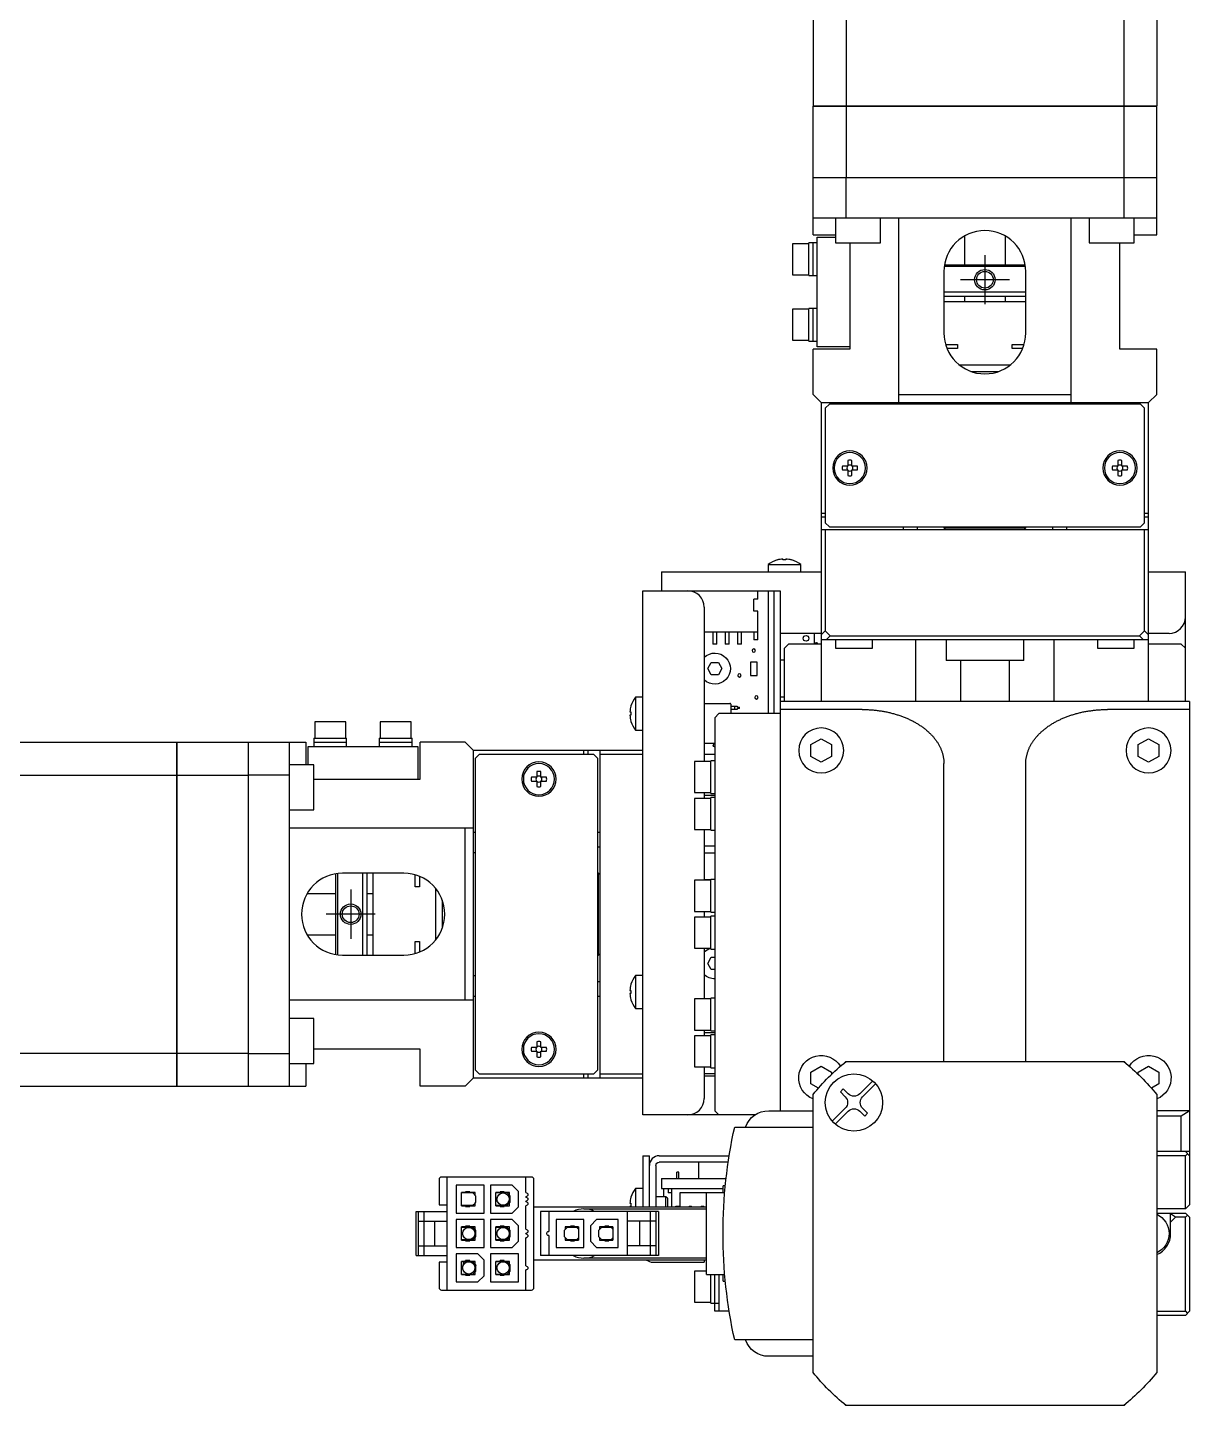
# Model space of a CAD drawing. Extents: x 0 to 1596, y -8 to 1260.
# Drawn here: x 616.9 to 758.9, y 467.6 to 635.9 of the extents above; entities that cross this region are included whole.
import ezdxf

# ---------------------------------------------------------------- set-up
doc = ezdxf.new("R2010")
doc.units = 0
doc.header["$LTSCALE"] = 0.5
doc.linetypes.add('CENTER', pattern=[50.8, 31.75, -6.35, 6.35, -6.35])
for name, color, linetype in [('MSM_CENTER', 1, 'CENTER'), ('MSM_CONTINUOUS', 7, 'CONTINUOUS'), ('MSM_NARROW', 5, 'CONTINUOUS')]:
    doc.layers.add(name, color=color, linetype=linetype)

msp = doc.modelspace()

# ---------------------------------------------------------------- linework, layer by layer
at = {"layer": 'MSM_CENTER'}
for p, q in [((733.92, 608.07), (733.92, 602.07)), ((736.92, 605.07), (730.92, 605.07)), ((656.42, 530.57), (656.42, 524.57)), ((659.42, 527.57), (653.42, 527.57))]:
    msp.add_line(p, q, dxfattribs=at)
at = {"layer": 'MSM_CONTINUOUS'}
for p, q in [((712.92, 662.57), (712.92, 626.32)), ((716.95, 650.27), (716.95, 626.32)), ((750.89, 650.27), (750.89, 626.32)), ((754.92, 650.27), (754.92, 626.32)), ((712.92, 626.32), (754.92, 626.32)), ((712.92, 626.27), (754.92, 626.27)), ((712.92, 610.57), (712.92, 626.27)), ((712.97, 626.32), (712.97, 626.27)), ((716.95, 626.27), (716.95, 617.57)), ((717.2, 626.32), (717.2, 626.27)), ((750.63, 626.32), (750.63, 626.27)), ((750.89, 626.27), (750.89, 617.57)), ((754.87, 626.32), (754.87, 626.27)), ((754.92, 610.57), (754.92, 626.27)), ((712.92, 617.57), (754.92, 617.57)), ((716.92, 617.57), (716.92, 612.57)), ((750.92, 612.57), (750.92, 617.57)), ((754.92, 612.57), (712.92, 612.57)), ((715.67, 612.57), (715.67, 609.57)), ((721.17, 609.57), (721.17, 612.57)), ((723.42, 590.07), (723.42, 612.57)), ((744.42, 612.57), (744.42, 590.07)), ((746.67, 612.57), (746.67, 609.57)), ((752.17, 609.57), (752.17, 612.57)), ((710.42, 609.47), (710.42, 605.67)), ((712.42, 609.47), (710.42, 609.47)), ((712.42, 605.57), (712.42, 609.57)), ((713.42, 609.57), (712.42, 609.57)), ((712.92, 610.57), (715.67, 610.57)), ((712.92, 605.57), (712.92, 609.57)), ((713.42, 596.87), (713.42, 610.27)), ((713.42, 610.27), (715.67, 610.27)), ((715.67, 609.57), (721.17, 609.57)), ((717.42, 609.57), (717.42, 596.57)), ((731.42, 610.4), (731.42, 606.87)), ((736.42, 606.87), (736.42, 610.4)), ((746.67, 609.57), (752.17, 609.57)), ((750.42, 596.57), (750.42, 609.57)), ((752.17, 610.57), (754.92, 610.57)), ((728.92, 606.07), (728.92, 598.57)), ((738.88, 606.67), (728.95, 606.67)), ((728.98, 606.87), (738.85, 606.87)), ((738.92, 598.57), (738.92, 606.07)), ((710.42, 605.67), (712.42, 605.67)), ((712.42, 605.57), (713.42, 605.57)), ((728.92, 603.57), (738.92, 603.57)), ((728.92, 603.07), (738.92, 603.07)), ((731.42, 603.07), (731.42, 602.37)), ((736.42, 602.37), (736.42, 603.07)), ((710.42, 601.47), (710.42, 597.67)), ((712.42, 601.47), (710.42, 601.47)), ((712.42, 597.57), (712.42, 601.57)), ((713.42, 601.57), (712.42, 601.57)), ((712.92, 597.57), (712.92, 601.57)), ((738.92, 602.37), (728.92, 602.37)), ((710.42, 597.67), (712.42, 597.67)), ((712.42, 597.57), (713.42, 597.57)), ((717.42, 596.57), (712.92, 596.57)), ((712.92, 591.07), (712.92, 596.57)), ((717.42, 596.87), (713.42, 596.87)), ((729.12, 597.17), (730.58, 597.17)), ((730.58, 596.67), (729.29, 596.67)), ((730.57, 597.17), (730.57, 596.67)), ((730.58, 597.17), (730.58, 596.67)), ((737.25, 597.17), (738.72, 597.17)), ((737.25, 596.67), (737.25, 597.17)), ((738.54, 596.67), (737.25, 596.67)), ((737.27, 596.67), (737.27, 597.17)), ((754.92, 596.57), (750.42, 596.57)), ((754.92, 591.07), (754.92, 596.57)), ((730.79, 594.67), (737.05, 594.67)), ((732.21, 593.87), (735.62, 593.87)), ((732.67, 593.87), (732.67, 593.73)), ((735.17, 593.73), (735.17, 593.87)), ((712.92, 591.07), (713.92, 590.07)), ((723.42, 591.07), (744.42, 591.07)), ((753.92, 590.07), (754.92, 591.07)), ((713.92, 590.07), (753.92, 590.07)), ((713.92, 590.07), (713.92, 553.57)), ((714.92, 589.87), (714.42, 589.37)), ((714.42, 589.37), (714.42, 575.37)), ((752.92, 589.87), (714.92, 589.87)), ((723.92, 590.07), (723.92, 589.87)), ((726.42, 590.07), (726.42, 589.87)), ((741.42, 589.87), (741.42, 590.07)), ((743.92, 589.87), (743.92, 590.07)), ((753.42, 589.37), (752.92, 589.87)), ((753.42, 575.37), (753.42, 589.37)), ((753.92, 553.57), (753.92, 590.07)), ((717.18, 582.99), (717.18, 582.31)), ((717.66, 582.31), (717.66, 582.99)), ((750.18, 582.99), (750.18, 582.31)), ((750.66, 582.31), (750.66, 582.99)), ((717.18, 582.31), (716.5, 582.31)), ((716.5, 581.83), (717.18, 581.83)), ((717.18, 581.83), (717.18, 581.15)), ((718.34, 582.31), (717.66, 582.31)), ((717.66, 581.15), (717.66, 581.83)), ((717.66, 581.83), (718.34, 581.83)), ((750.18, 582.31), (749.5, 582.31)), ((749.5, 581.83), (750.18, 581.83)), ((750.18, 581.83), (750.18, 581.15)), ((751.34, 582.31), (750.66, 582.31)), ((750.66, 581.15), (750.66, 581.83)), ((750.66, 581.83), (751.34, 581.83)), ((713.92, 576.57), (714.42, 576.57)), ((714.42, 576.07), (713.92, 576.07)), ((753.42, 576.57), (753.92, 576.57)), ((753.92, 576.07), (753.42, 576.07)), ((713.92, 574.57), (753.92, 574.57)), ((714.42, 575.37), (714.92, 574.87)), ((714.42, 574.57), (714.42, 562.18)), ((714.92, 574.87), (752.92, 574.87)), ((723.92, 574.87), (723.92, 574.57)), ((725.67, 574.57), (725.67, 574.87)), ((728.92, 574.87), (728.92, 574.77)), ((728.92, 574.77), (738.92, 574.77)), ((728.92, 574.77), (729.12, 574.57)), ((738.72, 574.57), (738.92, 574.77)), ((738.92, 574.77), (738.92, 574.87)), ((742.17, 574.87), (742.17, 574.57)), ((743.92, 574.57), (743.92, 574.87)), ((752.92, 574.87), (753.42, 575.37)), ((753.42, 562.18), (753.42, 574.57)), ((708.53, 570.84), (708.53, 570.84)), ((709.24, 570.84), (709.24, 570.96)), ((709.6, 570.96), (709.6, 570.84)), ((710.31, 570.84), (710.3, 570.84)), ((694.42, 569.37), (694.42, 567.07)), ((694.42, 569.37), (713.92, 569.37)), ((707.42, 570.27), (711.42, 570.27)), ((707.42, 570.27), (707.42, 569.37)), ((711.42, 569.37), (711.42, 570.27)), ((753.92, 569.37), (758.42, 569.37)), ((758.42, 553.57), (758.42, 569.37)), ((692.12, 503.07), (692.12, 567.07)), ((692.12, 567.07), (708.92, 567.07)), ((706.17, 566.07), (705.67, 566.07)), ((705.67, 564.57), (705.67, 566.07)), ((706.17, 566.07), (706.17, 567.07)), ((707.42, 567.07), (707.42, 552.07)), ((708.12, 567.07), (708.12, 552.07)), ((708.92, 567.07), (708.92, 503.57)), ((699.62, 565.07), (699.62, 546.22)), ((706.17, 564.57), (705.67, 564.57)), ((706.17, 561.07), (706.17, 564.57)), ((713.92, 561.68), (714.42, 562.18)), ((714.42, 562.18), (715.03, 561.57)), ((752.8, 561.57), (753.42, 562.18)), ((753.42, 562.18), (753.92, 561.68)), ((699.62, 562.07), (706.17, 562.07)), ((699.67, 560.57), (699.62, 560.57)), ((699.67, 560.57), (699.67, 562.07)), ((700.67, 562.07), (700.67, 560.57)), ((701.17, 560.57), (700.67, 560.57)), ((701.17, 560.57), (701.17, 562.07)), ((702.17, 562.07), (702.17, 560.57)), ((702.67, 560.57), (702.17, 560.57)), ((702.67, 560.57), (702.67, 562.07)), ((703.67, 562.07), (703.67, 560.57)), ((704.17, 560.57), (703.67, 560.57)), ((704.17, 560.57), (704.17, 562.07)), ((705.67, 562.07), (705.67, 561.07)), ((706.17, 561.07), (705.67, 561.07)), ((713.92, 561.87), (708.92, 561.87)), ((709.92, 560.57), (709.42, 560.07)), ((713.92, 560.57), (709.92, 560.57)), ((713.06, 561.87), (713.06, 560.57)), ((753.92, 561.07), (713.92, 561.07)), ((715.03, 561.57), (714.53, 561.07)), ((715.03, 561.57), (752.8, 561.57)), ((715.67, 561.07), (715.67, 560.07)), ((720.17, 560.07), (720.17, 561.07)), ((725.43, 561.07), (725.43, 553.57)), ((729.17, 561.07), (729.17, 558.57)), ((738.67, 558.57), (738.67, 561.07)), ((742.4, 553.57), (742.4, 561.07)), ((747.67, 561.07), (747.67, 560.07)), ((752.17, 560.07), (752.17, 561.07)), ((753.3, 561.07), (752.8, 561.57)), ((756.42, 561.87), (753.92, 561.87)), ((757.92, 560.57), (753.92, 560.57)), ((758.42, 560.07), (757.92, 560.57)), ((709.42, 553.57), (709.42, 560.07)), ((715.67, 560.07), (720.17, 560.07)), ((747.67, 560.07), (752.17, 560.07)), ((700.05, 557.57), (700.48, 558.32)), ((700.48, 556.82), (700.05, 557.57)), ((700.48, 558.32), (701.35, 558.32)), ((701.35, 558.32), (701.78, 557.57)), ((701.78, 557.57), (701.35, 556.82)), ((705.28, 558.34), (705.28, 556.74)), ((706.08, 558.34), (705.28, 558.34)), ((706.08, 556.74), (706.08, 558.34)), ((709.42, 558.62), (708.92, 558.62)), ((708.92, 558.62), (708.92, 557.89)), ((708.92, 558.18), (708.92, 558.18)), ((708.92, 557.89), (708.92, 557.88)), ((738.67, 558.57), (729.17, 558.57)), ((730.92, 558.57), (730.92, 553.57)), ((736.92, 553.57), (736.92, 558.57)), ((701.35, 556.82), (700.48, 556.82)), ((705.28, 556.74), (706.08, 556.74)), ((691.22, 554.07), (691.22, 550.07)), ((692.12, 554.07), (691.22, 554.07)), ((709.42, 554.07), (708.92, 554.07)), ((690.53, 552.27), (690.66, 552.27)), ((690.66, 553.02), (690.66, 553)), ((690.66, 552.27), (690.66, 551.87)), ((699.62, 553.32), (702.77, 553.32)), ((701.42, 552.07), (700.92, 551.57)), ((708.92, 552.07), (701.42, 552.07)), ((702.87, 553.22), (702.87, 552.07)), ((702.87, 552.99), (703.6, 552.99)), ((703.6, 552.56), (702.87, 552.56)), ((703.31, 552.99), (703.31, 552.56)), ((703.6, 552.99), (703.67, 552.88)), ((703.67, 552.68), (703.6, 552.56)), ((703.67, 552.88), (703.92, 552.88)), ((703.92, 552.68), (703.67, 552.68)), ((703.92, 552.68), (703.92, 552.88)), ((758.92, 553.57), (708.92, 553.57)), ((718.92, 552.58), (708.92, 552.58)), ((758.92, 552.58), (748.92, 552.58)), ((758.92, 553.57), (758.92, 492.07)), ((655.82, 551.07), (652.02, 551.07)), ((652.02, 551.07), (652.02, 549.07)), ((655.82, 549.07), (655.82, 551.07)), ((663.82, 551.07), (660.02, 551.07)), ((660.02, 551.07), (660.02, 549.07)), ((663.82, 549.07), (663.82, 551.07)), ((690.66, 551.87), (690.53, 551.87)), ((690.66, 551.14), (690.66, 551.12)), ((700.92, 551.57), (700.92, 503.57)), ((651.92, 549.07), (655.92, 549.07)), ((651.92, 549.07), (651.92, 548.07)), ((655.92, 548.07), (655.92, 549.07)), ((659.92, 549.07), (663.92, 549.07)), ((659.92, 549.07), (659.92, 548.07)), ((663.92, 548.07), (663.92, 549.07)), ((691.22, 550.07), (692.12, 550.07)), ((712.67, 548.29), (713.92, 549.01)), ((713.92, 549.01), (715.17, 548.29)), ((752.67, 548.29), (753.92, 549.01)), ((753.92, 549.01), (755.17, 548.29)), ((598.92, 548.57), (635.17, 548.57)), ((635.17, 506.57), (635.17, 548.57)), ((635.17, 548.52), (635.22, 548.52)), ((635.22, 506.57), (635.22, 548.57)), ((635.22, 548.57), (650.92, 548.57)), ((643.92, 506.57), (643.92, 548.57)), ((648.92, 548.57), (648.92, 506.57)), ((650.92, 548.57), (650.92, 545.82)), ((651.22, 545.82), (651.22, 548.07)), ((651.22, 548.07), (664.62, 548.07)), ((651.92, 548.57), (655.92, 548.57)), ((659.92, 548.57), (663.92, 548.57)), ((664.62, 548.07), (664.62, 544.07)), ((664.92, 544.07), (664.92, 548.57)), ((670.42, 548.57), (664.92, 548.57)), ((671.42, 547.57), (670.42, 548.57)), ((671.42, 507.57), (671.42, 547.57)), ((692.12, 547.57), (671.42, 547.57)), ((672.12, 547.07), (671.62, 546.57)), ((686.12, 547.07), (672.12, 547.07)), ((684.92, 547.07), (684.92, 547.57)), ((685.42, 547.57), (685.42, 547.07)), ((686.62, 546.57), (686.12, 547.07)), ((686.92, 507.57), (686.92, 547.57)), ((692.12, 547.07), (686.92, 547.07)), ((700.92, 548.42), (699.62, 548.42)), ((700.92, 547.07), (699.62, 547.07)), ((712.67, 546.85), (712.67, 548.29)), ((715.17, 548.29), (715.17, 546.85)), ((752.67, 546.85), (752.67, 548.29)), ((755.17, 548.29), (755.17, 546.85)), ((651.92, 545.82), (648.92, 545.82)), ((651.92, 540.32), (651.92, 545.82)), ((671.62, 546.57), (671.62, 508.57)), ((686.62, 508.57), (686.62, 546.57)), ((698.42, 546.22), (698.42, 542.42)), ((700.42, 546.22), (698.42, 546.22)), ((700.42, 542.32), (700.42, 546.32)), ((700.92, 546.32), (700.42, 546.32)), ((713.92, 546.13), (712.67, 546.85)), ((715.17, 546.85), (713.92, 546.13)), ((728.92, 509.57), (728.92, 545.96)), ((738.92, 509.57), (738.92, 545.96)), ((753.92, 546.13), (752.67, 546.85)), ((755.17, 546.85), (753.92, 546.13)), ((611.22, 544.54), (635.17, 544.54)), ((635.17, 544.28), (635.22, 544.28)), ((635.22, 544.54), (643.92, 544.54)), ((648.92, 544.57), (643.92, 544.57)), ((651.92, 544.07), (664.92, 544.07)), ((679.18, 544.31), (678.5, 544.31)), ((678.5, 543.83), (679.18, 543.83)), ((679.18, 544.99), (679.18, 544.31)), ((679.18, 543.83), (679.18, 543.15)), ((679.66, 544.31), (679.66, 544.99)), ((680.34, 544.31), (679.66, 544.31)), ((679.66, 543.83), (680.34, 543.83)), ((679.66, 543.15), (679.66, 543.83)), ((698.42, 542.42), (700.42, 542.42)), ((699.62, 542.42), (699.62, 541.72)), ((700.92, 542.07), (699.62, 542.07)), ((700.42, 542.32), (700.92, 542.32)), ((648.92, 540.32), (651.92, 540.32)), ((698.42, 541.72), (698.42, 537.92)), ((700.42, 541.72), (698.42, 541.72)), ((700.42, 537.82), (700.42, 541.82)), ((700.92, 541.82), (700.42, 541.82)), ((671.42, 538.07), (648.92, 538.07)), ((670.42, 517.07), (670.42, 538.07)), ((671.62, 537.57), (671.42, 537.57)), ((686.92, 537.57), (686.62, 537.57)), ((698.42, 537.92), (700.42, 537.92)), ((699.62, 537.92), (699.62, 531.72)), ((700.42, 537.82), (700.92, 537.82)), ((686.62, 535.82), (686.92, 535.82)), ((699.62, 535.94), (700.92, 535.94)), ((671.62, 535.07), (671.42, 535.07)), ((700.92, 535.01), (699.62, 535.01)), ((654.62, 522.63), (654.62, 532.51)), ((654.82, 532.53), (654.82, 522.61)), ((662.92, 532.57), (655.42, 532.57)), ((657.92, 522.57), (657.92, 532.57)), ((658.42, 522.57), (658.42, 532.57)), ((659.12, 532.57), (659.12, 522.57)), ((664.32, 530.9), (664.32, 532.37)), ((664.82, 532.19), (664.82, 530.9)), ((686.72, 532.57), (686.62, 532.57)), ((686.72, 522.57), (686.72, 532.57)), ((686.92, 532.37), (686.72, 532.57)), ((664.82, 530.92), (664.32, 530.92)), ((664.82, 530.9), (664.32, 530.9)), ((666.82, 524.44), (666.82, 530.7)), ((698.42, 531.72), (698.42, 527.92)), ((700.42, 531.72), (698.42, 531.72)), ((699.62, 531.81), (700.42, 531.81)), ((700.42, 527.82), (700.42, 531.82)), ((700.92, 531.82), (700.42, 531.82)), ((654.62, 530.07), (651.09, 530.07)), ((659.12, 530.07), (658.42, 530.07)), ((667.62, 525.86), (667.62, 529.28)), ((667.76, 528.82), (667.62, 528.82)), ((698.42, 527.92), (700.42, 527.92)), ((698.42, 527.22), (698.42, 523.42)), ((700.42, 527.22), (698.42, 527.22)), ((699.62, 527.92), (699.62, 527.22)), ((700.42, 527.82), (700.92, 527.82)), ((700.42, 523.32), (700.42, 527.32)), ((700.92, 527.32), (700.42, 527.32)), ((667.62, 526.32), (667.76, 526.32)), ((651.09, 525.07), (654.62, 525.07)), ((658.42, 525.07), (659.12, 525.07)), ((664.32, 524.24), (664.82, 524.24)), ((664.32, 522.77), (664.32, 524.24)), ((664.32, 524.22), (664.82, 524.22)), ((664.82, 524.24), (664.82, 522.94)), ((698.42, 523.42), (700.42, 523.42)), ((699.62, 523.42), (699.62, 517.22)), ((655.42, 522.57), (662.92, 522.57)), ((686.62, 522.57), (686.72, 522.57)), ((686.72, 522.57), (686.92, 522.77)), ((700.05, 521.57), (700.48, 522.32)), ((700.42, 523.32), (700.92, 523.32)), ((700.48, 522.32), (700.92, 522.32)), ((671.42, 520.07), (671.62, 520.07)), ((691.22, 520.07), (691.22, 516.07)), ((692.12, 520.07), (691.22, 520.07)), ((700.48, 520.82), (700.05, 521.57)), ((700.92, 520.82), (700.48, 520.82)), ((686.92, 519.32), (686.62, 519.32)), ((690.66, 519.02), (690.66, 519)), ((671.42, 517.07), (648.92, 517.07)), ((671.42, 517.57), (671.62, 517.57)), ((686.62, 517.57), (686.92, 517.57)), ((690.53, 518.27), (690.66, 518.27)), ((690.66, 517.87), (690.53, 517.87)), ((690.66, 518.27), (690.66, 517.87)), ((690.66, 517.14), (690.66, 517.12)), ((698.42, 517.22), (698.42, 513.42)), ((700.42, 517.22), (698.42, 517.22)), ((700.42, 517.23), (699.62, 517.23)), ((700.42, 513.32), (700.42, 517.32)), ((700.92, 517.32), (700.42, 517.32)), ((691.22, 516.07), (692.12, 516.07)), ((651.92, 514.82), (648.92, 514.82)), ((651.92, 509.32), (651.92, 514.82)), ((698.42, 513.42), (700.42, 513.42)), ((699.62, 513.42), (699.62, 512.72)), ((700.42, 513.32), (700.92, 513.32)), ((679.18, 511.99), (679.18, 511.31)), ((679.66, 511.31), (679.66, 511.99)), ((698.42, 512.72), (698.42, 508.92)), ((700.42, 512.72), (698.42, 512.72)), ((700.92, 513.07), (699.62, 513.07)), ((700.42, 508.82), (700.42, 512.82)), ((700.92, 512.82), (700.42, 512.82)), ((611.22, 510.6), (635.17, 510.6)), ((635.17, 510.86), (635.22, 510.86)), ((635.22, 510.6), (643.92, 510.6)), ((643.92, 510.57), (648.92, 510.57)), ((664.92, 511.07), (651.92, 511.07)), ((664.92, 506.57), (664.92, 511.07)), ((679.18, 511.31), (678.5, 511.31)), ((678.5, 510.83), (679.18, 510.83)), ((679.18, 510.83), (679.18, 510.15)), ((680.34, 511.31), (679.66, 511.31)), ((679.66, 510.15), (679.66, 510.83)), ((679.66, 510.83), (680.34, 510.83)), ((648.92, 509.32), (651.92, 509.32)), ((650.92, 509.32), (650.92, 506.57)), ((671.62, 508.57), (672.12, 508.07)), ((686.12, 508.07), (686.62, 508.57)), ((698.42, 508.92), (700.42, 508.92)), ((699.62, 508.92), (699.62, 505.07)), ((700.42, 508.82), (700.92, 508.82)), ((712.67, 508.29), (713.92, 509.01)), ((712.67, 506.85), (712.67, 508.29)), ((713.92, 509.01), (715.17, 508.29)), ((715.17, 508.29), (715.17, 508)), ((716.92, 509.57), (716.79, 509.44)), ((716.95, 509.57), (750.89, 509.57)), ((751.05, 509.44), (750.92, 509.57)), ((752.67, 508.29), (753.92, 509.01)), ((752.67, 508), (752.67, 508.29)), ((753.92, 509.01), (755.17, 508.29)), ((755.17, 508.29), (755.17, 506.85)), ((635.17, 506.62), (635.22, 506.62)), ((670.42, 506.57), (671.42, 507.57)), ((671.42, 507.57), (692.12, 507.57)), ((672.12, 508.07), (686.12, 508.07)), ((684.92, 507.57), (684.92, 508.07)), ((685.42, 508.07), (685.42, 507.57)), ((686.92, 508.07), (692.12, 508.07)), ((700.92, 508.07), (699.62, 508.07)), ((700.92, 507.77), (699.62, 507.77)), ((713.58, 506.32), (712.67, 506.85)), ((718.62, 505.63), (720.21, 507.22)), ((720.56, 506.86), (718.98, 505.28)), ((755.17, 506.85), (754.26, 506.32)), ((611.22, 506.57), (635.17, 506.57)), ((635.22, 506.57), (650.92, 506.57)), ((670.42, 506.57), (664.92, 506.57)), ((713.05, 505.7), (712.92, 505.57)), ((712.92, 471.6), (712.92, 505.54)), ((716.26, 505.88), (716.61, 506.23)), ((716.86, 505.28), (716.26, 505.88)), ((716.61, 506.23), (717.21, 505.63)), ((754.92, 505.57), (754.79, 505.7)), ((754.92, 505.54), (754.92, 471.6)), ((700.92, 503.57), (701.42, 503.07)), ((707.5, 503.57), (712.92, 503.57)), ((715.27, 502.28), (716.86, 503.86)), ((717.21, 503.51), (715.63, 501.92)), ((719.23, 502.91), (718.62, 503.51)), ((718.98, 503.86), (719.58, 503.26)), ((719.58, 503.26), (719.23, 502.91)), ((758.92, 503.57), (754.92, 503.57)), ((757.92, 502.94), (758.88, 503.57)), ((705.84, 503.07), (692.12, 503.07)), ((703.35, 501.57), (712.92, 501.57)), ((754.92, 502.94), (757.92, 502.94)), ((757.92, 498.57), (757.92, 502.94)), ((758.92, 498.57), (754.92, 498.57)), ((758.42, 498.57), (758.92, 498.07)), ((758.67, 498.32), (758.42, 498.07)), ((692.12, 498.07), (692.12, 491.82)), ((692.12, 498.07), (692.92, 498.07)), ((692.92, 491.82), (692.92, 498.07)), ((693.72, 496.87), (693.72, 491.82)), ((694.12, 498.07), (702.68, 498.07)), ((702.56, 497.27), (694.12, 497.27)), ((698.92, 497.27), (698.92, 495.27)), ((758.42, 498.07), (754.92, 498.07)), ((758.42, 491.57), (758.42, 498.07)), ((667.22, 495.17), (667.22, 492.07)), ((678.52, 495.47), (667.52, 495.47)), ((668.22, 481.67), (668.22, 495.47)), ((677.82, 493.57), (677.82, 495.47)), ((678.82, 481.97), (678.82, 495.17)), ((694.42, 495.27), (694.42, 494.07)), ((694.42, 495.27), (702.3, 495.27)), ((696.54, 496.07), (696.29, 496.07)), ((696.29, 495.27), (696.29, 496.07)), ((696.54, 495.27), (696.54, 496.07)), ((669.32, 494.47), (669.32, 491.07)), ((672.72, 494.47), (669.32, 494.47)), ((669.97, 491.97), (669.97, 493.57)), ((670.47, 493.57), (669.97, 493.57)), ((671.34, 493.52), (669.97, 493.52)), ((670.97, 493.67), (670.47, 493.67)), ((670.47, 493.52), (670.47, 493.67)), ((670.97, 493.52), (670.97, 493.67)), ((671.62, 493.57), (670.97, 493.57)), ((671.72, 493.14), (671.34, 493.52)), ((671.62, 493.24), (671.62, 493.57)), ((671.72, 492.39), (671.72, 493.14)), ((672.72, 491.07), (672.72, 494.47)), ((676.17, 494.47), (673.52, 494.47)), ((673.52, 494.47), (673.52, 491.07)), ((674.67, 493.57), (674.17, 493.57)), ((674.17, 491.97), (674.17, 493.57)), ((675.54, 493.52), (674.17, 493.52)), ((675.17, 493.67), (674.67, 493.67)), ((674.67, 493.52), (674.67, 493.67)), ((675.17, 493.52), (675.17, 493.67)), ((675.82, 493.57), (675.17, 493.57)), ((675.82, 493.24), (675.54, 493.52)), ((675.82, 493.24), (675.82, 493.57)), ((675.92, 493.14), (675.82, 493.24)), ((675.92, 492.39), (675.92, 493.14)), ((676.92, 493.72), (676.17, 494.47)), ((676.92, 491.82), (676.92, 493.72)), ((691.22, 494.07), (691.22, 491.82)), ((692.12, 494.07), (691.22, 494.07)), ((694.42, 494.07), (701.92, 494.07)), ((694.67, 493.07), (694.67, 494.07)), ((695.21, 494.07), (695.21, 493.52)), ((695.67, 493.52), (695.21, 493.52)), ((695.67, 491.82), (695.67, 494.07)), ((696.67, 491.92), (696.67, 493.57)), ((696.67, 493.57), (702.13, 493.57)), ((699.92, 483.57), (699.92, 493.57)), ((701.92, 493.57), (701.92, 494.39)), ((702.2, 494.39), (701.92, 494.39)), ((667.22, 492.07), (668.22, 492.07)), ((669.97, 492.02), (671.34, 492.02)), ((669.97, 491.97), (670.47, 491.97)), ((670.47, 492.02), (670.47, 491.87)), ((670.47, 491.87), (670.97, 491.87)), ((670.97, 491.87), (670.97, 492.02)), ((670.97, 491.97), (671.62, 491.97)), ((671.34, 492.02), (671.62, 492.29)), ((671.62, 492.29), (671.72, 492.39)), ((671.62, 491.97), (671.62, 492.29)), ((674.32, 492.98), (674.17, 492.46)), ((674.17, 492.02), (675.54, 492.02)), ((674.17, 491.97), (674.67, 491.97)), ((674.67, 492.02), (674.67, 491.87)), ((674.67, 491.87), (675.17, 491.87)), ((675.17, 491.87), (675.17, 492.02)), ((675.17, 491.97), (675.82, 491.97)), ((675.54, 492.02), (675.92, 492.39)), ((675.63, 492.1), (675.76, 492.56)), ((675.82, 491.97), (675.82, 492.29)), ((676.17, 491.07), (676.92, 491.82)), ((677.82, 493.02), (677.82, 493.07)), ((677.82, 492.47), (677.82, 492.52)), ((677.82, 489.09), (677.82, 491.97)), ((678.82, 491.82), (699.92, 491.82)), ((684.92, 491.57), (699.92, 491.57)), ((690.53, 492.27), (690.66, 492.27)), ((690.66, 491.87), (690.53, 491.87)), ((690.66, 493.02), (690.66, 493)), ((690.66, 492.27), (690.66, 491.87)), ((694.92, 493.07), (693.72, 493.07)), ((694.92, 491.82), (694.92, 493.07)), ((695.12, 492.87), (694.92, 493.07)), ((695.12, 492.87), (695.12, 491.82)), ((696.17, 491.82), (696.17, 491.92)), ((696.17, 491.92), (696.67, 491.92)), ((758.42, 491.57), (754.92, 491.57)), ((758.92, 492.07), (758.42, 491.57)), ((664.42, 485.87), (664.42, 491.27)), ((664.42, 491.27), (668.22, 491.27)), ((664.72, 485.87), (664.72, 491.27)), ((664.72, 490.07), (668.22, 490.07)), ((665.42, 485.87), (665.42, 491.27)), ((666.72, 487.07), (666.72, 490.07)), ((669.32, 491.07), (672.72, 491.07)), ((669.32, 490.27), (669.32, 486.87)), ((672.72, 490.27), (669.32, 490.27)), ((672.72, 486.87), (672.72, 490.27)), ((673.52, 491.07), (676.17, 491.07)), ((673.52, 490.27), (673.52, 486.87)), ((676.17, 490.27), (673.52, 490.27)), ((676.92, 489.52), (676.17, 490.27)), ((679.62, 491.27), (679.62, 485.87)), ((694.02, 491.27), (679.62, 491.27)), ((680.62, 491.27), (680.62, 488.82)), ((681.52, 490.27), (681.52, 486.87)), ((684.92, 490.27), (681.52, 490.27)), ((684.92, 486.87), (684.92, 490.27)), ((686.47, 490.27), (685.72, 489.52)), ((689.12, 490.27), (686.47, 490.27)), ((689.12, 486.87), (689.12, 490.27)), ((690.22, 491.27), (690.22, 485.87)), ((693.72, 490.07), (690.22, 490.07)), ((691.72, 490.07), (691.72, 487.07)), ((693.02, 491.27), (693.02, 485.87)), ((693.72, 491.27), (693.72, 485.87)), ((694.02, 491.27), (694.02, 485.87)), ((754.92, 491.07), (758.42, 491.07)), ((756.62, 488.57), (756.62, 491.07)), ((757.22, 490.57), (756.62, 490.99)), ((756.62, 489.97), (757.22, 490.57)), ((758.42, 490.57), (757.22, 490.57)), ((758.42, 491.07), (758.67, 490.82)), ((758.67, 490.82), (758.42, 490.57)), ((758.42, 479.07), (758.42, 490.57)), ((758.92, 490.57), (758.67, 490.82)), ((758.92, 490.57), (758.92, 479.07)), ((670.47, 489.37), (669.97, 489.37)), ((669.97, 487.77), (669.97, 489.37)), ((671.34, 489.32), (669.97, 489.32)), ((670.97, 489.47), (670.47, 489.47)), ((670.47, 489.32), (670.47, 489.47)), ((670.97, 489.32), (670.97, 489.47)), ((671.62, 489.37), (670.97, 489.37)), ((671.62, 489.04), (671.34, 489.32)), ((671.34, 487.82), (671.62, 488.09)), ((671.62, 489.04), (671.62, 489.37)), ((671.72, 488.94), (671.62, 489.04)), ((671.62, 488.09), (671.72, 488.19)), ((671.62, 487.77), (671.62, 488.09)), ((671.72, 488.19), (671.72, 488.94)), ((674.67, 489.37), (674.17, 489.37)), ((674.17, 487.77), (674.17, 489.37)), ((675.54, 489.32), (674.17, 489.32)), ((674.17, 489.32), (674.25, 489.32)), ((675.17, 489.47), (674.67, 489.47)), ((674.67, 489.32), (674.67, 489.47)), ((675.17, 489.32), (675.17, 489.47)), ((675.82, 489.37), (675.17, 489.37)), ((675.92, 488.94), (675.54, 489.32)), ((675.54, 487.82), (675.82, 488.09)), ((675.82, 489.04), (675.82, 489.37)), ((675.82, 488.09), (675.92, 488.19)), ((675.82, 487.77), (675.82, 488.09)), ((675.92, 488.19), (675.92, 488.94)), ((676.92, 487.62), (676.92, 489.52)), ((677.82, 488.54), (677.82, 488.59)), ((680.62, 488.32), (680.62, 485.87)), ((682.89, 489.32), (682.52, 488.94)), ((682.52, 488.94), (682.52, 488.19)), ((682.52, 488.19), (682.89, 487.82)), ((683.27, 489.37), (682.62, 489.37)), ((682.62, 489.37), (682.62, 489.04)), ((682.62, 488.09), (682.62, 487.77)), ((684.27, 489.32), (682.89, 489.32)), ((683.77, 489.47), (683.27, 489.47)), ((683.27, 489.47), (683.27, 489.32)), ((683.77, 489.47), (683.77, 489.32)), ((684.27, 489.37), (683.77, 489.37)), ((684.27, 489.37), (684.27, 487.77)), ((685.72, 489.52), (685.72, 487.62)), ((687.09, 489.32), (686.72, 488.94)), ((686.72, 488.94), (686.72, 488.19)), ((686.72, 488.19), (687.09, 487.82)), ((687.47, 489.37), (686.82, 489.37)), ((686.82, 489.37), (686.82, 489.04)), ((686.82, 488.09), (686.82, 487.77)), ((688.47, 489.32), (687.09, 489.32)), ((687.97, 489.47), (687.47, 489.47)), ((687.47, 489.47), (687.47, 489.32)), ((687.97, 489.47), (687.97, 489.32)), ((688.47, 489.37), (687.97, 489.37)), ((688.47, 489.37), (688.47, 487.77)), ((664.72, 487.07), (668.22, 487.07)), ((669.32, 486.87), (672.72, 486.87)), ((669.97, 487.82), (671.34, 487.82)), ((669.97, 487.77), (670.47, 487.77)), ((670.47, 487.82), (670.47, 487.67)), ((670.47, 487.67), (670.97, 487.67)), ((670.97, 487.67), (670.97, 487.82)), ((670.97, 487.77), (671.62, 487.77)), ((673.52, 486.87), (676.17, 486.87)), ((674.17, 487.82), (675.54, 487.82)), ((674.17, 487.82), (674.25, 487.82)), ((674.17, 487.77), (674.67, 487.77)), ((674.67, 487.82), (674.67, 487.67)), ((674.67, 487.67), (675.17, 487.67)), ((675.17, 487.67), (675.17, 487.82)), ((675.17, 487.77), (675.82, 487.77)), ((676.17, 486.87), (676.92, 487.62)), ((677.82, 484.62), (677.82, 488.04)), ((681.52, 486.87), (684.92, 486.87)), ((682.62, 487.77), (683.27, 487.77)), ((682.89, 487.82), (684.27, 487.82)), ((683.27, 487.82), (683.27, 487.67)), ((683.27, 487.67), (683.77, 487.67)), ((683.77, 487.67), (683.77, 487.82)), ((683.77, 487.77), (684.27, 487.77)), ((685.72, 487.62), (686.47, 486.87)), ((686.47, 486.87), (689.12, 486.87)), ((686.82, 487.77), (687.47, 487.77)), ((687.09, 487.82), (688.47, 487.82)), ((687.47, 487.82), (687.47, 487.67)), ((687.47, 487.67), (687.97, 487.67)), ((687.97, 487.67), (687.97, 487.82)), ((687.97, 487.77), (688.47, 487.77)), ((693.72, 487.07), (690.22, 487.07)), ((664.42, 485.87), (668.22, 485.87)), ((667.22, 485.07), (667.22, 481.97)), ((668.22, 485.07), (667.22, 485.07)), ((669.32, 486.07), (669.32, 482.67)), ((671.97, 486.07), (669.32, 486.07)), ((670.47, 485.17), (669.97, 485.17)), ((669.97, 483.57), (669.97, 485.17)), ((671.34, 485.12), (669.97, 485.12)), ((670.12, 484.57), (670.27, 485.12)), ((670.97, 485.27), (670.47, 485.27)), ((670.47, 485.12), (670.47, 485.27)), ((670.97, 485.12), (670.97, 485.27)), ((671.62, 485.17), (670.97, 485.17)), ((671.62, 484.84), (671.34, 485.12)), ((671.72, 484.71), (671.56, 484.17)), ((671.62, 484.84), (671.62, 485.17)), ((671.72, 484.74), (671.62, 484.84)), ((671.72, 483.99), (671.72, 484.74)), ((672.72, 485.32), (671.97, 486.07)), ((672.72, 483.42), (672.72, 485.32)), ((676.92, 486.07), (673.52, 486.07)), ((673.52, 486.07), (673.52, 482.67)), ((674.67, 485.17), (674.17, 485.17)), ((674.17, 483.57), (674.17, 485.17)), ((675.54, 485.12), (674.17, 485.12)), ((675.17, 485.27), (674.67, 485.27)), ((674.67, 485.12), (674.67, 485.27)), ((675.17, 485.12), (675.17, 485.27)), ((675.82, 485.17), (675.17, 485.17)), ((675.82, 484.84), (675.54, 485.12)), ((675.63, 485.03), (675.76, 484.58)), ((675.82, 484.84), (675.82, 485.17)), ((675.92, 484.74), (675.82, 484.84)), ((675.92, 483.99), (675.92, 484.74)), ((676.92, 482.67), (676.92, 486.07)), ((699.92, 485.32), (678.82, 485.32)), ((694.02, 485.87), (679.62, 485.87)), ((699.92, 485.57), (684.92, 485.57)), ((693.32, 485.07), (699.62, 485.07)), ((699.62, 485.32), (699.62, 485.07)), ((669.97, 483.62), (671.34, 483.62)), ((669.97, 483.57), (670.47, 483.57)), ((670.47, 483.62), (670.47, 483.47)), ((670.47, 483.47), (670.97, 483.47)), ((670.97, 483.47), (670.97, 483.62)), ((670.97, 483.57), (671.62, 483.57)), ((671.34, 483.62), (671.62, 483.89)), ((671.62, 483.89), (671.72, 483.99)), ((671.62, 483.57), (671.62, 483.89)), ((671.97, 482.67), (672.72, 483.42)), ((674.32, 484.16), (674.17, 484.68)), ((674.17, 483.62), (675.54, 483.62)), ((674.17, 483.57), (674.67, 483.57)), ((674.67, 483.62), (674.67, 483.47)), ((674.67, 483.47), (675.17, 483.47)), ((675.17, 483.47), (675.17, 483.62)), ((675.17, 483.57), (675.82, 483.57)), ((675.54, 483.62), (675.92, 483.99)), ((675.82, 483.57), (675.82, 483.89)), ((677.82, 481.67), (677.82, 484.12)), ((698.42, 483.97), (698.42, 480.17)), ((699.92, 483.97), (698.42, 483.97)), ((699.92, 483.57), (702.13, 483.57)), ((700.42, 480.07), (700.42, 483.57)), ((700.92, 480.07), (700.92, 483.57)), ((701.42, 483.57), (701.42, 479.07)), ((701.92, 482.75), (701.92, 483.57)), ((667.52, 481.67), (678.52, 481.67)), ((669.32, 482.67), (671.97, 482.67)), ((673.52, 482.67), (676.92, 482.67)), ((701.92, 482.75), (702.2, 482.75)), ((698.42, 480.17), (700.42, 480.17)), ((700.42, 480.07), (701.42, 480.07)), ((700.92, 479.07), (700.92, 480.07)), ((702.68, 479.07), (700.92, 479.07)), ((754.92, 479.07), (758.42, 479.07)), ((758.42, 478.57), (754.92, 478.57)), ((758.92, 479.07), (758.42, 478.57)), ((758.42, 479.07), (758.67, 478.82)), ((712.92, 475.57), (703.35, 475.57)), ((712.92, 473.57), (707.5, 473.57)), ((712.92, 471.57), (713.05, 471.44)), ((754.79, 471.44), (754.92, 471.57)), ((716.79, 467.7), (716.92, 467.57)), ((750.89, 467.57), (716.95, 467.57)), ((750.92, 467.57), (751.05, 467.7))]:
    msp.add_line(p, q, dxfattribs=at)
for points in [[(709.6, 570.84, 0), (709.6, 570.84, 0), (709.59, 570.84, 0), (709.59, 570.84, 0), (709.59, 570.84, 0), (709.58, 570.84, 0), (709.58, 570.84, 0), (709.58, 570.84, 0), (709.58, 570.84, 0), (709.57, 570.84, 0), (709.57, 570.84, 0), (709.57, 570.84, 0), (709.56, 570.84, 0), (709.56, 570.84, 0), (709.56, 570.84, 0), (709.55, 570.84, 0), (709.55, 570.84, 0), (709.55, 570.84, 0), (709.55, 570.84, 0), (709.54, 570.84, 0), (709.54, 570.84, 0), (709.54, 570.84, 0), (709.53, 570.84, 0), (709.53, 570.84, 0), (709.53, 570.84, 0), (709.53, 570.84, 0), (709.52, 570.84, 0), (709.52, 570.84, 0), (709.52, 570.84, 0), (709.52, 570.84, 0), (709.51, 570.84, 0), (709.51, 570.84, 0), (709.51, 570.84, 0), (709.5, 570.84, 0), (709.5, 570.84, 0), (709.5, 570.84, 0), (709.5, 570.84, 0), (709.49, 570.84, 0), (709.49, 570.84, 0), (709.49, 570.84, 0), (709.49, 570.84, 0), (709.48, 570.84, 0), (709.48, 570.84, 0), (709.48, 570.84, 0), (709.47, 570.84, 0), (709.47, 570.84, 0), (709.47, 570.84, 0), (709.47, 570.84, 0), (709.46, 570.84, 0), (709.46, 570.84, 0), (709.46, 570.84, 0), (709.45, 570.84, 0), (709.45, 570.84, 0), (709.45, 570.84, 0), (709.45, 570.84, 0), (709.44, 570.84, 0), (709.44, 570.84, 0), (709.44, 570.84, 0), (709.43, 570.84, 0), (709.43, 570.84, 0), (709.43, 570.84, 0), (709.43, 570.84, 0), (709.42, 570.84, 0), (709.42, 570.84, 0), (709.42, 570.84, 0), (709.41, 570.84, 0), (709.41, 570.84, 0), (709.41, 570.84, 0), (709.41, 570.84, 0), (709.4, 570.84, 0), (709.4, 570.84, 0), (709.4, 570.84, 0), (709.39, 570.84, 0), (709.39, 570.84, 0), (709.39, 570.84, 0), (709.39, 570.84, 0), (709.38, 570.84, 0), (709.38, 570.84, 0), (709.38, 570.84, 0), (709.38, 570.84, 0), (709.37, 570.84, 0), (709.37, 570.84, 0), (709.37, 570.84, 0), (709.36, 570.84, 0), (709.36, 570.84, 0), (709.36, 570.84, 0), (709.36, 570.84, 0), (709.35, 570.84, 0), (709.35, 570.84, 0), (709.35, 570.84, 0), (709.34, 570.84, 0), (709.34, 570.84, 0), (709.34, 570.84, 0), (709.34, 570.84, 0), (709.33, 570.84, 0), (709.33, 570.84, 0), (709.33, 570.84, 0), (709.32, 570.84, 0), (709.32, 570.84, 0), (709.32, 570.84, 0), (709.32, 570.84, 0), (709.31, 570.84, 0), (709.31, 570.84, 0), (709.31, 570.84, 0), (709.3, 570.84, 0), (709.3, 570.84, 0), (709.3, 570.84, 0), (709.3, 570.84, 0), (709.29, 570.84, 0), (709.29, 570.84, 0), (709.29, 570.84, 0), (709.28, 570.84, 0), (709.28, 570.84, 0), (709.28, 570.84, 0), (709.28, 570.84, 0), (709.27, 570.84, 0), (709.27, 570.84, 0), (709.27, 570.84, 0), (709.26, 570.84, 0), (709.26, 570.84, 0), (709.26, 570.84, 0), (709.26, 570.84, 0), (709.25, 570.84, 0), (709.25, 570.84, 0), (709.25, 570.84, 0), (709.25, 570.84, 0), (709.24, 570.84, 0), (709.24, 570.84, 0), (709.24, 570.84, 0)], [(718.92, 552.58, 0), (719.04, 552.58, 0), (719.16, 552.58, 0), (719.28, 552.57, 0), (719.41, 552.57, 0), (719.53, 552.56, 0), (719.65, 552.56, 0), (719.77, 552.55, 0), (719.9, 552.54, 0), (720.02, 552.54, 0), (720.14, 552.53, 0), (720.26, 552.52, 0), (720.38, 552.5, 0), (720.51, 552.49, 0), (720.63, 552.48, 0), (720.75, 552.47, 0), (720.87, 552.45, 0), (720.99, 552.43, 0), (721.11, 552.42, 0), (721.23, 552.4, 0), (721.35, 552.38, 0), (721.47, 552.36, 0), (721.58, 552.34, 0), (721.7, 552.32, 0), (721.82, 552.29, 0), (721.94, 552.27, 0), (722.05, 552.24, 0), (722.17, 552.22, 0), (722.29, 552.19, 0), (722.4, 552.16, 0), (722.52, 552.13, 0), (722.63, 552.1, 0), (722.74, 552.07, 0), (722.86, 552.04, 0), (722.97, 552.01, 0), (723.08, 551.98, 0), (723.19, 551.94, 0), (723.3, 551.91, 0), (723.41, 551.87, 0), (723.52, 551.83, 0), (723.63, 551.79, 0), (723.74, 551.76, 0), (723.85, 551.72, 0), (723.95, 551.68, 0), (724.06, 551.63, 0), (724.16, 551.59, 0), (724.27, 551.55, 0), (724.37, 551.51, 0), (724.47, 551.46, 0), (724.58, 551.42, 0), (724.67, 551.37, 0), (724.77, 551.32, 0), (724.87, 551.27, 0), (724.97, 551.23, 0), (725.07, 551.18, 0), (725.17, 551.13, 0), (725.26, 551.07, 0), (725.36, 551.02, 0), (725.45, 550.97, 0), (725.54, 550.92, 0), (725.63, 550.86, 0), (725.72, 550.81, 0), (725.81, 550.75, 0), (725.9, 550.7, 0), (725.99, 550.64, 0), (726.08, 550.58, 0), (726.16, 550.52, 0), (726.24, 550.46, 0), (726.33, 550.4, 0), (726.41, 550.34, 0), (726.49, 550.28, 0), (726.57, 550.22, 0), (726.65, 550.16, 0), (726.73, 550.09, 0), (726.8, 550.03, 0), (726.88, 549.97, 0), (726.95, 549.9, 0), (727.02, 549.84, 0), (727.09, 549.77, 0), (727.16, 549.7, 0), (727.23, 549.63, 0), (727.3, 549.57, 0), (727.37, 549.5, 0), (727.43, 549.43, 0), (727.5, 549.36, 0), (727.56, 549.29, 0), (727.62, 549.22, 0), (727.68, 549.15, 0), (727.74, 549.08, 0), (727.79, 549.01, 0), (727.85, 548.93, 0), (727.9, 548.86, 0), (727.96, 548.79, 0), (728.01, 548.71, 0), (728.06, 548.64, 0), (728.11, 548.57, 0), (728.16, 548.49, 0), (728.2, 548.42, 0), (728.25, 548.34, 0), (728.29, 548.26, 0), (728.33, 548.19, 0), (728.37, 548.11, 0), (728.41, 548.03, 0), (728.45, 547.96, 0), (728.49, 547.88, 0), (728.52, 547.8, 0), (728.55, 547.72, 0), (728.59, 547.64, 0), (728.62, 547.57, 0), (728.65, 547.49, 0), (728.67, 547.41, 0), (728.7, 547.33, 0), (728.73, 547.25, 0), (728.75, 547.17, 0), (728.77, 547.09, 0), (728.79, 547.01, 0), (728.81, 546.93, 0), (728.83, 546.85, 0), (728.84, 546.77, 0), (728.86, 546.69, 0), (728.87, 546.61, 0), (728.88, 546.53, 0), (728.89, 546.45, 0), (728.9, 546.36, 0), (728.9, 546.28, 0), (728.91, 546.2, 0), (728.91, 546.12, 0), (728.92, 546.04, 0), (728.92, 545.96, 0)], [(738.92, 545.96, 0), (738.92, 546.04, 0), (738.92, 546.12, 0), (738.92, 546.2, 0), (738.93, 546.28, 0), (738.94, 546.36, 0), (738.94, 546.45, 0), (738.95, 546.53, 0), (738.97, 546.61, 0), (738.98, 546.69, 0), (738.99, 546.77, 0), (739.01, 546.85, 0), (739.03, 546.93, 0), (739.04, 547.01, 0), (739.07, 547.09, 0), (739.09, 547.17, 0), (739.11, 547.25, 0), (739.13, 547.33, 0), (739.16, 547.41, 0), (739.19, 547.49, 0), (739.22, 547.57, 0), (739.25, 547.64, 0), (739.28, 547.72, 0), (739.31, 547.8, 0), (739.35, 547.88, 0), (739.38, 547.96, 0), (739.42, 548.03, 0), (739.46, 548.11, 0), (739.5, 548.19, 0), (739.54, 548.26, 0), (739.59, 548.34, 0), (739.63, 548.42, 0), (739.68, 548.49, 0), (739.73, 548.57, 0), (739.77, 548.64, 0), (739.83, 548.71, 0), (739.88, 548.79, 0), (739.93, 548.86, 0), (739.99, 548.93, 0), (740.04, 549.01, 0), (740.1, 549.08, 0), (740.16, 549.15, 0), (740.22, 549.22, 0), (740.28, 549.29, 0), (740.34, 549.36, 0), (740.4, 549.43, 0), (740.47, 549.5, 0), (740.53, 549.57, 0), (740.6, 549.63, 0), (740.67, 549.7, 0), (740.74, 549.77, 0), (740.81, 549.84, 0), (740.88, 549.9, 0), (740.96, 549.97, 0), (741.03, 550.03, 0), (741.11, 550.09, 0), (741.19, 550.16, 0), (741.27, 550.22, 0), (741.35, 550.28, 0), (741.43, 550.34, 0), (741.51, 550.4, 0), (741.59, 550.46, 0), (741.67, 550.52, 0), (741.76, 550.58, 0), (741.85, 550.64, 0), (741.93, 550.7, 0), (742.02, 550.75, 0), (742.11, 550.81, 0), (742.2, 550.86, 0), (742.29, 550.92, 0), (742.39, 550.97, 0), (742.48, 551.02, 0), (742.57, 551.07, 0), (742.67, 551.13, 0), (742.76, 551.18, 0), (742.86, 551.23, 0), (742.96, 551.27, 0), (743.06, 551.32, 0), (743.16, 551.37, 0), (743.26, 551.42, 0), (743.36, 551.46, 0), (743.46, 551.51, 0), (743.57, 551.55, 0), (743.67, 551.59, 0), (743.78, 551.63, 0), (743.88, 551.68, 0), (743.99, 551.72, 0), (744.1, 551.76, 0), (744.2, 551.79, 0), (744.31, 551.83, 0), (744.42, 551.87, 0), (744.53, 551.91, 0), (744.64, 551.94, 0), (744.75, 551.98, 0), (744.87, 552.01, 0), (744.98, 552.04, 0), (745.09, 552.07, 0), (745.2, 552.1, 0), (745.32, 552.13, 0), (745.43, 552.16, 0), (745.55, 552.19, 0), (745.66, 552.22, 0), (745.78, 552.24, 0), (745.9, 552.27, 0), (746.01, 552.29, 0), (746.13, 552.32, 0), (746.25, 552.34, 0), (746.37, 552.36, 0), (746.49, 552.38, 0), (746.61, 552.4, 0), (746.73, 552.42, 0), (746.85, 552.43, 0), (746.97, 552.45, 0), (747.09, 552.47, 0), (747.21, 552.48, 0), (747.33, 552.49, 0), (747.45, 552.5, 0), (747.57, 552.52, 0), (747.69, 552.53, 0), (747.82, 552.54, 0), (747.94, 552.54, 0), (748.06, 552.55, 0), (748.18, 552.56, 0), (748.3, 552.56, 0), (748.43, 552.57, 0), (748.55, 552.57, 0), (748.67, 552.58, 0), (748.79, 552.58, 0), (748.92, 552.58, 0)]]:
    msp.add_polyline3d(points, dxfattribs=at)
for centre, radius in [((733.92, 605.07), 1.02), ((712.06, 561.27), 0.35), ((656.42, 527.57), 1.02), ((717.92, 504.57), 3.5), ((675.04, 492.77), 0.75), ((670.84, 488.57), 0.75), ((675.04, 488.57), 0.75), ((670.84, 484.37), 0.75), ((675.04, 484.37), 0.75)]:
    msp.add_circle(centre, radius, dxfattribs=at)
at = {"layer": 'MSM_CONTINUOUS', "extrusion": (0, 0, -1)}
for centre, radius in [((-717.42, 582.07), 2.1), ((-750.42, 582.07), 2.1), ((-717.42, 582.07), 1.9), ((-750.42, 582.07), 1.9), ((-705.68, 559.77), 0.2), ((-703.92, 556.74), 0.2), ((-706, 554.05), 0.2), ((-713.92, 547.57), 2.75), ((-753.92, 547.57), 2.75), ((-679.42, 544.07), 2.1), ((-679.42, 544.07), 1.9), ((-679.42, 511.07), 2.1), ((-679.42, 511.07), 1.9)]:
    msp.add_circle(centre, radius, dxfattribs=at)
at = {"layer": 'MSM_CONTINUOUS'}
for centre, radius, start, end in [((733.92, 606.07), 5, 0, 180), ((733.92, 598.57), 5, 180, 0), ((717.42, 582.07), 0.95, 75.3667, 104.6333), ((717.42, 582.07), 0.365, 48.8496, 131.1504), ((750.42, 582.07), 0.95, 75.3667, 104.6333), ((750.42, 582.07), 0.365, 48.8496, 131.1504), ((717.42, 582.07), 0.95, 165.3667, 194.6333), ((717.42, 582.07), 0.365, 138.8496, 221.1504), ((717.42, 582.07), 0.365, 228.8496, 311.1504), ((717.42, 582.07), 0.95, 255.3667, 284.6333), ((717.42, 582.07), 0.365, 318.8496, 41.1504), ((717.42, 582.07), 0.95, 345.3667, 14.6333), ((750.42, 582.07), 0.95, 165.3667, 194.6333), ((750.42, 582.07), 0.365, 138.8496, 221.1504), ((750.42, 582.07), 0.365, 228.8496, 311.1504), ((750.42, 582.07), 0.95, 255.3667, 284.6333), ((750.42, 582.07), 0.365, 318.8496, 41.1504), ((750.42, 582.07), 0.95, 345.3667, 14.6333), ((709.42, 567.77), 3.2, 106.1225, 128.6822), ((709.42, 567.77), 3.19, 93.2297, 106.1067), ((709.42, 567.77), 3.19, 73.8933, 86.7703), ((709.42, 567.77), 3.2, 51.3178, 73.8775), ((697.62, 565.07), 2, 0, 90), ((756.42, 563.87), 2, 270, 0), ((693.72, 552.07), 3.2, 141.3178, 162.73), ((693.72, 552.07), 3.19, 163.0947, 176.4096), ((702.77, 553.22), 0.1, 0, 90), ((693.72, 552.07), 3.19, 183.5904, 196.9053), ((693.72, 552.07), 3.2, 197.27, 218.6822), ((679.42, 544.07), 0.95, 165.3667, 194.6333), ((679.42, 544.07), 0.365, 138.8496, 221.1504), ((679.42, 544.07), 0.95, 75.3667, 104.6333), ((679.42, 544.07), 0.365, 48.8496, 131.1504), ((679.42, 544.07), 0.365, 228.8496, 311.1504), ((679.42, 544.07), 0.365, 318.8496, 41.1504), ((679.42, 544.07), 0.95, 345.3667, 14.6333), ((679.42, 544.07), 0.95, 255.3667, 284.6333), ((655.42, 527.57), 5, 90, 270), ((662.92, 527.57), 5, 270, 90), ((693.72, 518.07), 3.2, 141.3178, 162.73), ((693.72, 518.07), 3.19, 163.0947, 176.4096), ((693.72, 518.07), 3.19, 183.5904, 196.9053), ((693.72, 518.07), 3.2, 197.27, 218.6822), ((679.42, 511.07), 0.95, 75.3667, 104.6333), ((679.42, 511.07), 0.95, 165.3667, 194.6333), ((679.42, 511.07), 0.365, 138.8496, 221.1504), ((679.42, 511.07), 0.365, 48.8496, 131.1504), ((679.42, 511.07), 0.365, 228.8496, 311.1504), ((679.42, 511.07), 0.95, 255.3667, 284.6333), ((679.42, 511.07), 0.365, 318.8496, 41.1504), ((679.42, 511.07), 0.95, 345.3667, 14.6333), ((697.62, 505.07), 2, 270, 0), ((694.12, 496.87), 1.2, 90, 180), ((667.52, 495.17), 0.3, 90, 180), ((678.52, 495.17), 0.3, 0, 90), ((693.72, 492.07), 3.2, 141.3178, 162.73), ((684.92, 488.57), 3, 64.1588, 115.8426), ((693.72, 492.07), 3.19, 163.0947, 176.4096), ((693.72, 492.07), 3.19, 183.5904, 184.4896), ((753.82, 488.57), 2.8, 293.1324, 0), ((684.92, 488.57), 3, 244.1588, 295.8426), ((693.32, 486.27), 1.2, 232.3415, 270), ((667.52, 481.97), 0.3, 180, 270), ((678.52, 481.97), 0.3, 270, 0)]:
    msp.add_arc(centre, radius, start, end, dxfattribs=at)
at = {"layer": 'MSM_CONTINUOUS', "extrusion": (0, 0, -1)}
for centre, radius, start, end in [((-713.3, 560.57), 0.2, 0, 180), ((-700.92, 557.57), 1.9, 46.8264, 313.1736), ((-700.92, 548.18), 0.2, 270, 90), ((-700.92, 521.57), 1.9, 46.8264, 74.7425), ((-700.92, 521.57), 1.9, 270, 313.1736), ((-713.92, 507.57), 2.75, 291.3237, 148.6459), ((-753.92, 507.57), 2.75, 31.3541, 248.6763), ((-733.92, 488.57), 27, 38.9424, 51.0576), ((-733.92, 488.57), 27, 128.9424, 141.0576), ((-716.15, 504.57), 1, 135, 225), ((-717.92, 506.34), 1, 225, 315), ((-719.69, 504.57), 1, 315, 45), ((-707.5, 500.57), 3, 19.4712, 90), ((-717.92, 502.8), 1, 45, 135), ((-761.92, 488.57), 60, 347.4867, 12.5133), ((-694.12, 496.87), 0.4, 0, 90), ((-677.82, 493.32), 0.25, 90, 270), ((-677.82, 492.77), 0.25, 90, 270), ((-677.82, 492.22), 0.25, 90, 270), ((-697.92, 491.67), 0.25, 36.8699, 143.1301), ((-699.42, 491.67), 0.25, 36.8699, 143.1301), ((-753.82, 488.57), 2.6, 115.029, 244.971), ((-677.82, 488.84), 0.25, 90, 270), ((-677.82, 488.29), 0.25, 90, 270), ((-680.62, 488.57), 0.25, 269.9993, 89.9993), ((-683.39, 488.57), 1, 131.4089, 151.0443), ((-683.39, 488.57), 1, 208.9543, 228.5897), ((-687.59, 488.57), 1, 131.4089, 151.0443), ((-687.59, 488.57), 1, 208.9543, 228.5897), ((-677.82, 484.37), 0.25, 90, 270), ((-707.5, 476.57), 3, 270, 340.5288), ((-733.92, 488.57), 27, 308.9424, 321.0576), ((-733.92, 488.57), 27, 218.9424, 231.0576)]:
    msp.add_arc(centre, radius, start, end, dxfattribs=at)
at = {"layer": 'MSM_NARROW'}
for centre in [(733.92, 605.07), (733.92, 605.07), (733.92, 605.07), (656.42, 527.57), (656.42, 527.57), (656.42, 527.57)]:
    msp.add_circle(centre, 1.25, dxfattribs=at)

doc.saveas('drawing.dxf')
